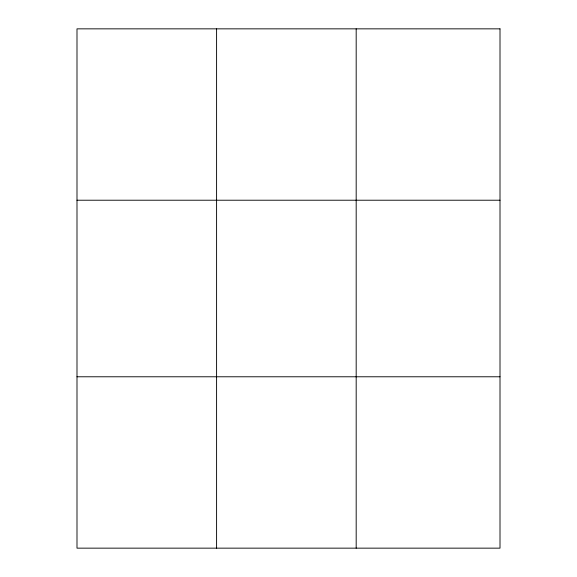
<?xml version="1.0" encoding="UTF-8"?>
<svg xmlns="http://www.w3.org/2000/svg" width="577" height="577" viewBox="0 0 577 577"><rect width="100%" height="100%" fill="white"/><g stroke="black" fill="none" stroke-linecap="round" stroke-linejoin="round"><path stroke-width="0.87" d="M216.591 548.15L216.591 28.85M356.182 548.15L356.182 28.85M76.993 200.219L500.007 200.219M76.993 376.781L500.007 376.781M500.007 28.85L500.007 548.15L76.993 548.15L76.993 28.85L500.007 28.85"/></g></svg>
